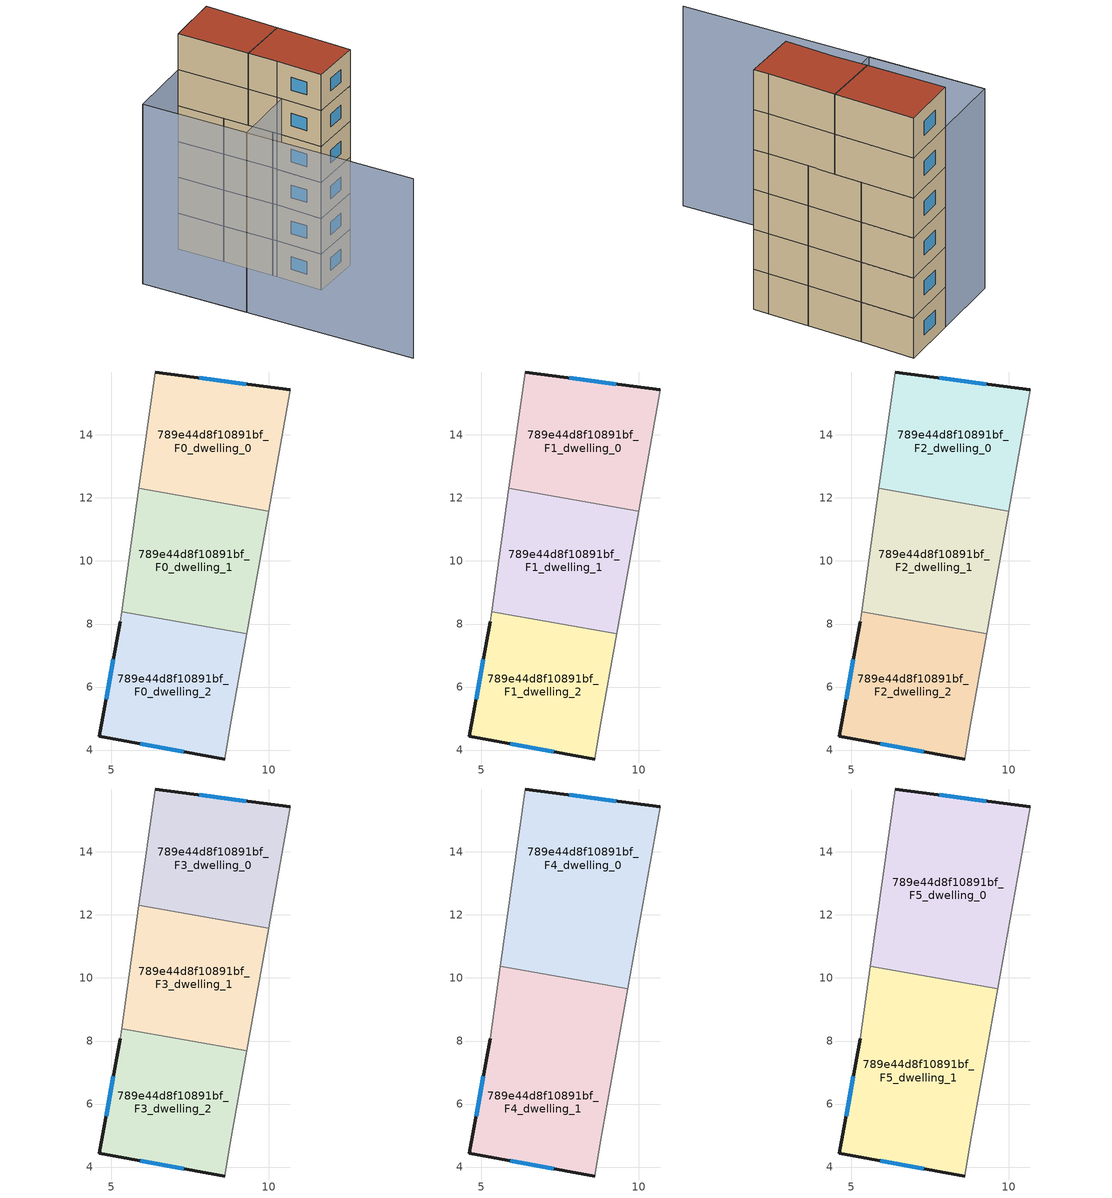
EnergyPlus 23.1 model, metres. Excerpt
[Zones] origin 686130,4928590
789e44d8f10891bf_F0_dwelling_0
 floor ground (EU_floor_Construction): 10.68,15.43 9.99,11.58 5.87,12.31 6.39,16 z0
 wall outside (EU_wall_Construction): 10.68,15.43 6.39,16 z0:3
 wall adiabatic (EU_wall_Construction): 9.99,11.58 10.68,15.43 / 6.39,16 5.87,12.31 z0:3
 wall to 789e44d8f10891bf_F0_dwelling_1 (EU_wall_Construction): 5.87,12.31 9.99,11.58 z0:3
 window (EU_Window_Construction): 9.28,15.61 7.78,15.81 z0.98:2.02
789e44d8f10891bf_F0_dwelling_1
 floor ground (EU_floor_Construction): 9.99,11.58 9.3,7.69 5.32,8.4 5.87,12.31 z0
 wall adiabatic (EU_wall_Construction): 9.3,7.69 9.99,11.58 / 5.87,12.31 5.32,8.4 z0:3
 wall to 789e44d8f10891bf_F0_dwelling_2 (EU_wall_Construction): 5.32,8.4 9.3,7.69 z0:3
789e44d8f10891bf_F0_dwelling_2
 floor ground (EU_floor_Construction): 9.3,7.69 8.78,4.78 8.6,3.72 4.62,4.44 5.28,8.07 5.32,8.4 z0
 wall outside (EU_wall_Construction): 5.28,8.07 4.62,4.44 8.6,3.72 z0:3
 wall adiabatic (EU_wall_Construction): 5.32,8.4 5.28,8.07 / 8.6,3.72 8.78,4.78 9.3,7.69 z0:3
 window (EU_Window_Construction): 5.06,6.89 4.83,5.62 / 5.91,4.2 7.3,3.95 z0.98:2.02
789e44d8f10891bf_F1_dwelling_0
 floor to 789e44d8f10891bf_F0_dwelling_0 (EU_floor_Construction): 10.68,15.43 9.99,11.58 5.87,12.31 6.39,16 z3
 wall outside (EU_wall_Construction): 10.68,15.43 6.39,16 z3:6
 wall adiabatic (EU_wall_Construction): 9.99,11.58 10.68,15.43 / 6.39,16 5.87,12.31 z3:6
 wall to 789e44d8f10891bf_F1_dwelling_1 (EU_wall_Construction): 5.87,12.31 9.99,11.58 z3:6
 window (EU_Window_Construction): 9.28,15.61 7.78,15.81 z3.98:5.02
789e44d8f10891bf_F1_dwelling_1
 floor to 789e44d8f10891bf_F0_dwelling_1 (EU_floor_Construction): 9.99,11.58 9.3,7.69 5.32,8.4 5.87,12.31 z3
 wall adiabatic (EU_wall_Construction): 9.3,7.69 9.99,11.58 / 5.87,12.31 5.32,8.4 z3:6
 wall to 789e44d8f10891bf_F1_dwelling_2 (EU_wall_Construction): 5.32,8.4 9.3,7.69 z3:6
789e44d8f10891bf_F1_dwelling_2
 floor to 789e44d8f10891bf_F0_dwelling_2 (EU_floor_Construction): 9.3,7.69 8.78,4.78 8.6,3.72 4.62,4.44 5.28,8.07 5.32,8.4 z3
 wall outside (EU_wall_Construction): 5.28,8.07 4.62,4.44 8.6,3.72 z3:6
 wall adiabatic (EU_wall_Construction): 5.32,8.4 5.28,8.07 / 8.6,3.72 8.78,4.78 9.3,7.69 z3:6
 window (EU_Window_Construction): 5.06,6.89 4.83,5.62 / 5.91,4.2 7.3,3.95 z3.98:5.02
789e44d8f10891bf_F2_dwelling_0
 floor to 789e44d8f10891bf_F1_dwelling_0 (EU_floor_Construction): 10.68,15.43 9.99,11.58 5.87,12.31 6.39,16 z6
 wall outside (EU_wall_Construction): 10.68,15.43 6.39,16 z6:9
 wall adiabatic (EU_wall_Construction): 9.99,11.58 10.68,15.43 / 6.39,16 5.87,12.31 z6:9
 wall to 789e44d8f10891bf_F2_dwelling_1 (EU_wall_Construction): 5.87,12.31 9.99,11.58 z6:9
 window (EU_Window_Construction): 9.28,15.61 7.78,15.81 z6.98:8.02
789e44d8f10891bf_F2_dwelling_1
 floor to 789e44d8f10891bf_F1_dwelling_1 (EU_floor_Construction): 9.99,11.58 9.3,7.69 5.32,8.4 5.87,12.31 z6
 wall adiabatic (EU_wall_Construction): 9.3,7.69 9.99,11.58 / 5.87,12.31 5.32,8.4 z6:9
 wall to 789e44d8f10891bf_F2_dwelling_2 (EU_wall_Construction): 5.32,8.4 9.3,7.69 z6:9
789e44d8f10891bf_F2_dwelling_2
 floor to 789e44d8f10891bf_F1_dwelling_2 (EU_floor_Construction): 9.3,7.69 8.78,4.78 8.6,3.72 4.62,4.44 5.28,8.07 5.32,8.4 z6
 wall outside (EU_wall_Construction): 5.28,8.07 4.62,4.44 8.6,3.72 z6:9
 wall adiabatic (EU_wall_Construction): 5.32,8.4 5.28,8.07 / 8.6,3.72 8.78,4.78 9.3,7.69 z6:9
 window (EU_Window_Construction): 5.06,6.89 4.83,5.62 / 5.91,4.2 7.3,3.95 z6.98:8.02
789e44d8f10891bf_F3_dwelling_0
 floor to 789e44d8f10891bf_F2_dwelling_0 (EU_floor_Construction): 10.68,15.43 9.99,11.58 5.87,12.31 6.39,16 z9
 wall outside (EU_wall_Construction): 10.68,15.43 6.39,16 z9:12
 wall adiabatic (EU_wall_Construction): 9.99,11.58 10.68,15.43 / 6.39,16 5.87,12.31 z9:12
 wall to 789e44d8f10891bf_F3_dwelling_1 (EU_wall_Construction): 5.87,12.31 9.99,11.58 z9:12
 window (EU_Window_Construction): 9.28,15.61 7.78,15.81 z9.98:11.02
789e44d8f10891bf_F3_dwelling_1
 floor to 789e44d8f10891bf_F2_dwelling_1 (EU_floor_Construction): 9.99,11.58 9.3,7.69 5.32,8.4 5.87,12.31 z9
 wall adiabatic (EU_wall_Construction): 9.3,7.69 9.99,11.58 / 5.87,12.31 5.32,8.4 z9:12
 wall to 789e44d8f10891bf_F3_dwelling_2 (EU_wall_Construction): 5.32,8.4 9.3,7.69 z9:12
789e44d8f10891bf_F3_dwelling_2
 floor to 789e44d8f10891bf_F2_dwelling_2 (EU_floor_Construction): 9.3,7.69 8.78,4.78 8.6,3.72 4.62,4.44 5.28,8.07 5.32,8.4 z9
 wall outside (EU_wall_Construction): 5.28,8.07 4.62,4.44 8.6,3.72 z9:12
 wall adiabatic (EU_wall_Construction): 5.32,8.4 5.28,8.07 / 8.6,3.72 8.78,4.78 9.3,7.69 z9:12
 window (EU_Window_Construction): 5.06,6.89 4.83,5.62 / 5.91,4.2 7.3,3.95 z9.98:11.02
789e44d8f10891bf_F4_dwelling_0
 floor to 789e44d8f10891bf_F3_dwelling_0 (EU_floor_Construction): 10.68,15.43 9.99,11.58 5.87,12.31 6.39,16 z12
 floor to 789e44d8f10891bf_F3_dwelling_1 (EU_floor_Construction): 9.99,11.58 9.65,9.65 5.6,10.37 5.87,12.31 z12
 wall outside (EU_wall_Construction): 10.68,15.43 6.39,16 z12:15
 wall adiabatic (EU_wall_Construction): 9.65,9.65 10.68,15.43 / 6.39,16 5.6,10.37 z12:15
 wall to 789e44d8f10891bf_F4_dwelling_1 (EU_wall_Construction): 5.6,10.37 9.65,9.65 z12:15
 window (EU_Window_Construction): 9.28,15.61 7.78,15.81 z12.98:14.02
789e44d8f10891bf_F4_dwelling_1
 floor to 789e44d8f10891bf_F3_dwelling_1 (EU_floor_Construction): 9.65,9.65 9.3,7.69 5.32,8.4 5.6,10.37 z12
 floor to 789e44d8f10891bf_F3_dwelling_2 (EU_floor_Construction): 9.3,7.69 8.78,4.78 8.6,3.72 4.62,4.44 5.28,8.07 5.32,8.4 z12
 wall outside (EU_wall_Construction): 5.28,8.07 4.62,4.44 8.6,3.72 z12:15
 wall adiabatic (EU_wall_Construction): 8.6,3.72 8.78,4.78 9.65,9.65 / 5.6,10.37 5.28,8.07 z12:15
 window (EU_Window_Construction): 5.91,4.2 7.3,3.95 / 5.06,6.89 4.83,5.62 z12.98:14.02
789e44d8f10891bf_F5_dwelling_0
 floor to 789e44d8f10891bf_F4_dwelling_0 (EU_floor_Construction): 10.68,15.43 9.65,9.65 5.6,10.37 6.39,16 z15
 wall outside (EU_wall_Construction): 10.68,15.43 6.39,16 z15:18
 wall adiabatic (EU_wall_Construction): 9.65,9.65 10.68,15.43 / 6.39,16 5.6,10.37 z15:18
 wall to 789e44d8f10891bf_F5_dwelling_1 (EU_wall_Construction): 5.6,10.37 9.65,9.65 z15:18
 window (EU_Window_Construction): 9.28,15.61 7.78,15.81 z15.98:17.02
 roof outside (EU_roof_Construction): 9.65,9.65 10.68,15.43 6.39,16 5.6,10.37 z18
789e44d8f10891bf_F5_dwelling_1
 floor to 789e44d8f10891bf_F4_dwelling_1 (EU_floor_Construction): 9.65,9.65 8.78,4.78 8.6,3.72 4.62,4.44 5.28,8.07 5.6,10.37 z15
 wall outside (EU_wall_Construction): 5.28,8.07 4.62,4.44 8.6,3.72 z15:18
 wall adiabatic (EU_wall_Construction): 8.6,3.72 8.78,4.78 9.65,9.65 / 5.6,10.37 5.28,8.07 z15:18
 window (EU_Window_Construction): 5.91,4.2 7.3,3.95 / 5.06,6.89 4.83,5.62 z15.98:17.02
 roof outside (EU_roof_Construction): 8.6,3.72 8.78,4.78 9.65,9.65 5.6,10.37 5.28,8.07 4.62,4.44 z18
shading: 1.05,16.71 -1.84,-4.94 / -0.06,8.39 1.05,16.71 / 1.05,16.71 6.39,16 / 6.39,16 5.28,7.67 / 5.28,7.67 -0.06,8.39 z0:15
[Building]
EU S2 Campaign: North Axis=0; Terrain=City; Solar Distribution=FullExterior
[Site:Location]
Bologna: Latitude=44.5; Longitude=11.25; Time Zone=1; Elevation=37
[SizingPeriod:WeatherFileDays]
AnnualSizingPeriod: Begin Month=1; Begin Day of Month=1; End Month=12; End Day of Month=31; Day of Week for Start Day=Monday; Use Weather File Daylight Saving Period=No; Use Weather File Rain and Snow Indicators=No
[MATERIAL]
EU_InternalMass_Material: Roughness=MediumRough; Thickness=0.1; Conductivity=1; Density=1800; Specific Heat=900; Thermal Absorptance=0.9; Solar Absorptance=0.7; Visible Absorptance=0.7
[MATERIAL:NOMASS] Roughness=MediumRough; Thermal Absorptance=0.9; Solar Absorptance=0.7; Visible Absorptance=0.7
Name | Thermal Resistance
EU_wall_NoMass | 0.905828
EU_roof_NoMass | 0.37593
EU_floor_NoMass | 0.67114
[WINDOWMATERIAL:SIMPLEGLAZINGSYSTEM]
EU_Window_SimpleGlazing: UFactor=4.52486; Solar Heat Gain Coefficient=0.85; Visible Transmittance=0.85
[CONSTRUCTION]
EU_wall_Construction: EU_wall_NoMass
EU_roof_Construction: EU_roof_NoMass
EU_floor_Construction: EU_floor_NoMass
EU_InternalMass_Construction: EU_InternalMass_Material
EU_Window_Construction: EU_Window_SimpleGlazing
[ZONE] Type=1; Multiplier=1; Ceiling Height=autocalculate; Floor Area=autocalculate; Part of Total Floor Area=Yes
Name | Volume
789e44d8f10891bf_F0_dwelling_0 | 48.7024
789e44d8f10891bf_F1_dwelling_0; 789e44d8f10891bf_F2_dwelling_0; 789e44d8f10891bf_F3_dwelling_0 | 48.7017
789e44d8f10891bf_F4_dwelling_0 | 73.043
789e44d8f10891bf_F5_dwelling_0 | 73.0547
789e44d8f10891bf_F0_dwelling_1; 789e44d8f10891bf_F1_dwelling_1; 789e44d8f10891bf_F2_dwelling_1; 789e44d8f10891bf_F3_dwelling_1 | 48.6951
789e44d8f10891bf_F4_dwelling_1 | 73.0598
789e44d8f10891bf_F5_dwelling_1 | 73.0613
789e44d8f10891bf_F0_dwelling_2 | 48.7068
789e44d8f10891bf_F1_dwelling_2; 789e44d8f10891bf_F2_dwelling_2; 789e44d8f10891bf_F3_dwelling_2 | 48.7061
[INTERNALMASS] Construction=EU_InternalMass_Construction
Name | Zone or ZoneList | Surface Area
789e44d8f10891bf_F0_dwelling_0_EU_InternalMass | 789e44d8f10891bf_F0_dwelling_0 | 16.2341
789e44d8f10891bf_F0_dwelling_1_EU_InternalMass | 789e44d8f10891bf_F0_dwelling_1 | 16.2315
789e44d8f10891bf_F0_dwelling_2_EU_InternalMass | 789e44d8f10891bf_F0_dwelling_2 | 16.2355
789e44d8f10891bf_F1_dwelling_0_EU_InternalMass | 789e44d8f10891bf_F1_dwelling_0 | 16.2341
789e44d8f10891bf_F1_dwelling_1_EU_InternalMass | 789e44d8f10891bf_F1_dwelling_1 | 16.2315
789e44d8f10891bf_F1_dwelling_2_EU_InternalMass | 789e44d8f10891bf_F1_dwelling_2 | 16.2355
789e44d8f10891bf_F2_dwelling_0_EU_InternalMass | 789e44d8f10891bf_F2_dwelling_0 | 16.2341
789e44d8f10891bf_F2_dwelling_1_EU_InternalMass | 789e44d8f10891bf_F2_dwelling_1 | 16.2315
789e44d8f10891bf_F2_dwelling_2_EU_InternalMass | 789e44d8f10891bf_F2_dwelling_2 | 16.2355
789e44d8f10891bf_F3_dwelling_0_EU_InternalMass | 789e44d8f10891bf_F3_dwelling_0 | 16.2341
789e44d8f10891bf_F3_dwelling_1_EU_InternalMass | 789e44d8f10891bf_F3_dwelling_1 | 16.2315
789e44d8f10891bf_F3_dwelling_2_EU_InternalMass | 789e44d8f10891bf_F3_dwelling_2 | 16.2355
789e44d8f10891bf_F4_dwelling_0_EU_InternalMass | 789e44d8f10891bf_F4_dwelling_0 | 24.3521
789e44d8f10891bf_F4_dwelling_1_EU_InternalMass | 789e44d8f10891bf_F4_dwelling_1 | 24.3532
789e44d8f10891bf_F5_dwelling_0_EU_InternalMass | 789e44d8f10891bf_F5_dwelling_0 | 24.3521
789e44d8f10891bf_F5_dwelling_1_EU_InternalMass | 789e44d8f10891bf_F5_dwelling_1 | 24.3532
[OTHEREQUIPMENT] Fuel Type=Electricity; Design Level Calculation Method=Watts/Area; Power per Zone Floor Area=1; Fraction Latent=0; Fraction Radiant=0; Fraction Lost=0; Carbon Dioxide Generation Rate=0; EndUse Subcategory=EU_Step8_InternalGains
Name | Zone or ZoneList or Space or SpaceList | Schedule
EU_Step8_InternalGain_789e44d8f10891bf_F0_dwelling_0_f000 | 789e44d8f10891bf_F0_dwelling_0 | EU_Step8_GainSchedule_789e44d8f10891bf_F0_dwelling_0_f000
EU_Step8_InternalGain_789e44d8f10891bf_F0_dwelling_1_f000 | 789e44d8f10891bf_F0_dwelling_1 | EU_Step8_GainSchedule_789e44d8f10891bf_F0_dwelling_1_f000
EU_Step8_InternalGain_789e44d8f10891bf_F0_dwelling_2_f000 | 789e44d8f10891bf_F0_dwelling_2 | EU_Step8_GainSchedule_789e44d8f10891bf_F0_dwelling_2_f000
EU_Step8_InternalGain_789e44d8f10891bf_F1_dwelling_0_f000 | 789e44d8f10891bf_F1_dwelling_0 | EU_Step8_GainSchedule_789e44d8f10891bf_F1_dwelling_0_f000
EU_Step8_InternalGain_789e44d8f10891bf_F1_dwelling_1_f000 | 789e44d8f10891bf_F1_dwelling_1 | EU_Step8_GainSchedule_789e44d8f10891bf_F1_dwelling_1_f000
EU_Step8_InternalGain_789e44d8f10891bf_F1_dwelling_2_f000 | 789e44d8f10891bf_F1_dwelling_2 | EU_Step8_GainSchedule_789e44d8f10891bf_F1_dwelling_2_f000
EU_Step8_InternalGain_789e44d8f10891bf_F2_dwelling_0_f000 | 789e44d8f10891bf_F2_dwelling_0 | EU_Step8_GainSchedule_789e44d8f10891bf_F2_dwelling_0_f000
EU_Step8_InternalGain_789e44d8f10891bf_F2_dwelling_1_f000 | 789e44d8f10891bf_F2_dwelling_1 | EU_Step8_GainSchedule_789e44d8f10891bf_F2_dwelling_1_f000
EU_Step8_InternalGain_789e44d8f10891bf_F2_dwelling_2_f000 | 789e44d8f10891bf_F2_dwelling_2 | EU_Step8_GainSchedule_789e44d8f10891bf_F2_dwelling_2_f000
EU_Step8_InternalGain_789e44d8f10891bf_F3_dwelling_0_f000 | 789e44d8f10891bf_F3_dwelling_0 | EU_Step8_GainSchedule_789e44d8f10891bf_F3_dwelling_0_f000
EU_Step8_InternalGain_789e44d8f10891bf_F3_dwelling_1_f000 | 789e44d8f10891bf_F3_dwelling_1 | EU_Step8_GainSchedule_789e44d8f10891bf_F3_dwelling_1_f000
EU_Step8_InternalGain_789e44d8f10891bf_F3_dwelling_2_f000 | 789e44d8f10891bf_F3_dwelling_2 | EU_Step8_GainSchedule_789e44d8f10891bf_F3_dwelling_2_f000
EU_Step8_InternalGain_789e44d8f10891bf_F4_dwelling_0_f000 | 789e44d8f10891bf_F4_dwelling_0 | EU_Step8_GainSchedule_789e44d8f10891bf_F4_dwelling_0_f000
EU_Step8_InternalGain_789e44d8f10891bf_F4_dwelling_1_f000 | 789e44d8f10891bf_F4_dwelling_1 | EU_Step8_GainSchedule_789e44d8f10891bf_F4_dwelling_1_f000
EU_Step8_InternalGain_789e44d8f10891bf_F5_dwelling_0_f000 | 789e44d8f10891bf_F5_dwelling_0 | EU_Step8_GainSchedule_789e44d8f10891bf_F5_dwelling_0_f000
EU_Step8_InternalGain_789e44d8f10891bf_F5_dwelling_1_f000 | 789e44d8f10891bf_F5_dwelling_1 | EU_Step8_GainSchedule_789e44d8f10891bf_F5_dwelling_1_f000
[ZONEVENTILATION:DESIGNFLOWRATE] Schedule=EU_AlwaysOn; Design Flow Rate Calculation Method=AirChanges/Hour; Air Changes per Hour=0.73129; Ventilation Type=Natural; Fan Pressure Rise=0; Fan Total Efficiency=1; Constant Term Coefficient=1; Temperature Term Coefficient=0; Velocity Term Coefficient=0; Velocity Squared Term Coefficient=0; Minimum Indoor Temperature=-100; Maximum Indoor Temperature=100; Delta Temperature=-100; Minimum Outdoor Temperature=-100; Maximum Outdoor Temperature=100; Maximum Wind Speed=40
Name | Zone or ZoneList or Space or SpaceList
EU_ConstantAir_789e44d8f10891bf_F0_dwelling_0 | 789e44d8f10891bf_F0_dwelling_0
EU_ConstantAir_789e44d8f10891bf_F0_dwelling_1 | 789e44d8f10891bf_F0_dwelling_1
EU_ConstantAir_789e44d8f10891bf_F0_dwelling_2 | 789e44d8f10891bf_F0_dwelling_2
EU_ConstantAir_789e44d8f10891bf_F1_dwelling_0 | 789e44d8f10891bf_F1_dwelling_0
EU_ConstantAir_789e44d8f10891bf_F1_dwelling_1 | 789e44d8f10891bf_F1_dwelling_1
EU_ConstantAir_789e44d8f10891bf_F1_dwelling_2 | 789e44d8f10891bf_F1_dwelling_2
EU_ConstantAir_789e44d8f10891bf_F2_dwelling_0 | 789e44d8f10891bf_F2_dwelling_0
EU_ConstantAir_789e44d8f10891bf_F2_dwelling_1 | 789e44d8f10891bf_F2_dwelling_1
EU_ConstantAir_789e44d8f10891bf_F2_dwelling_2 | 789e44d8f10891bf_F2_dwelling_2
EU_ConstantAir_789e44d8f10891bf_F3_dwelling_0 | 789e44d8f10891bf_F3_dwelling_0
EU_ConstantAir_789e44d8f10891bf_F3_dwelling_1 | 789e44d8f10891bf_F3_dwelling_1
EU_ConstantAir_789e44d8f10891bf_F3_dwelling_2 | 789e44d8f10891bf_F3_dwelling_2
EU_ConstantAir_789e44d8f10891bf_F4_dwelling_0 | 789e44d8f10891bf_F4_dwelling_0
EU_ConstantAir_789e44d8f10891bf_F4_dwelling_1 | 789e44d8f10891bf_F4_dwelling_1
EU_ConstantAir_789e44d8f10891bf_F5_dwelling_0 | 789e44d8f10891bf_F5_dwelling_0
EU_ConstantAir_789e44d8f10891bf_F5_dwelling_1 | 789e44d8f10891bf_F5_dwelling_1
[HVACTEMPLATE:THERMOSTAT] Constant Heating Setpoint=20; Constant Cooling Setpoint=50
EU_HeatOnly_789e44d8f10891bf_F0_dwelling_0; EU_HeatOnly_789e44d8f10891bf_F0_dwelling_1; EU_HeatOnly_789e44d8f10891bf_F0_dwelling_2; EU_HeatOnly_789e44d8f10891bf_F1_dwelling_0; EU_HeatOnly_789e44d8f10891bf_F1_dwelling_1; EU_HeatOnly_789e44d8f10891bf_F1_dwelling_2; EU_HeatOnly_789e44d8f10891bf_F2_dwelling_0; EU_HeatOnly_789e44d8f10891bf_F2_dwelling_1; EU_HeatOnly_789e44d8f10891bf_F2_dwelling_2; EU_HeatOnly_789e44d8f10891bf_F3_dwelling_0; EU_HeatOnly_789e44d8f10891bf_F3_dwelling_1; EU_HeatOnly_789e44d8f10891bf_F3_dwelling_2; EU_HeatOnly_789e44d8f10891bf_F4_dwelling_0; EU_HeatOnly_789e44d8f10891bf_F4_dwelling_1; EU_HeatOnly_789e44d8f10891bf_F5_dwelling_0; EU_HeatOnly_789e44d8f10891bf_F5_dwelling_1
[HVACTEMPLATE:ZONE:IDEALLOADSAIRSYSTEM] System Availability Schedule=EU_AlwaysOn; Maximum Heating Supply Air Temperature=50; Minimum Cooling Supply Air Temperature=13; Maximum Heating Supply Air Humidity Ratio=0.0156; Minimum Cooling Supply Air Humidity Ratio=0.0077; Heating Limit=NoLimit; Cooling Limit=NoLimit; Heating Availability Schedule=EU_AlwaysOn; Cooling Availability Schedule=EU_CoolingOff; Dehumidification Control Type=ConstantSensibleHeatRatio; Cooling Sensible Heat Ratio=0.7; Dehumidification Setpoint=60; Humidification Control Type=None; Humidification Setpoint=30; Outdoor Air Method=None; Outdoor Air Flow Rate per Person=0.00944; Outdoor Air Flow Rate per Zone Floor Area=0; Outdoor Air Flow Rate per Zone=0; Demand Controlled Ventilation Type=None; Outdoor Air Economizer Type=NoEconomizer; Heat Recovery Type=None; Sensible Heat Recovery Effectiveness=0.7; Latent Heat Recovery Effectiveness=0.65
Name | Template Thermostat
789e44d8f10891bf_F0_dwelling_0 | EU_HeatOnly_789e44d8f10891bf_F0_dwelling_0
789e44d8f10891bf_F0_dwelling_1 | EU_HeatOnly_789e44d8f10891bf_F0_dwelling_1
789e44d8f10891bf_F0_dwelling_2 | EU_HeatOnly_789e44d8f10891bf_F0_dwelling_2
789e44d8f10891bf_F1_dwelling_0 | EU_HeatOnly_789e44d8f10891bf_F1_dwelling_0
789e44d8f10891bf_F1_dwelling_1 | EU_HeatOnly_789e44d8f10891bf_F1_dwelling_1
789e44d8f10891bf_F1_dwelling_2 | EU_HeatOnly_789e44d8f10891bf_F1_dwelling_2
789e44d8f10891bf_F2_dwelling_0 | EU_HeatOnly_789e44d8f10891bf_F2_dwelling_0
789e44d8f10891bf_F2_dwelling_1 | EU_HeatOnly_789e44d8f10891bf_F2_dwelling_1
789e44d8f10891bf_F2_dwelling_2 | EU_HeatOnly_789e44d8f10891bf_F2_dwelling_2
789e44d8f10891bf_F3_dwelling_0 | EU_HeatOnly_789e44d8f10891bf_F3_dwelling_0
789e44d8f10891bf_F3_dwelling_1 | EU_HeatOnly_789e44d8f10891bf_F3_dwelling_1
789e44d8f10891bf_F3_dwelling_2 | EU_HeatOnly_789e44d8f10891bf_F3_dwelling_2
789e44d8f10891bf_F4_dwelling_0 | EU_HeatOnly_789e44d8f10891bf_F4_dwelling_0
789e44d8f10891bf_F4_dwelling_1 | EU_HeatOnly_789e44d8f10891bf_F4_dwelling_1
789e44d8f10891bf_F5_dwelling_0 | EU_HeatOnly_789e44d8f10891bf_F5_dwelling_0
789e44d8f10891bf_F5_dwelling_1 | EU_HeatOnly_789e44d8f10891bf_F5_dwelling_1
[SIZING:ZONE] Zone Cooling Design Supply Air Temperature Input Method=SupplyAirTemperature; Zone Cooling Design Supply Air Temperature=13; Zone Heating Design Supply Air Temperature Input Method=SupplyAirTemperature; Zone Heating Design Supply Air Temperature=50; Zone Cooling Design Supply Air Humidity Ratio=0.008; Zone Heating Design Supply Air Humidity Ratio=0.008; Cooling Design Air Flow Method=DesignDay; Cooling Design Air Flow Rate=0; Cooling Minimum Air Flow per Zone Floor Area=0.000762; Cooling Minimum Air Flow=0; Cooling Minimum Air Flow Fraction=0.2; Heating Design Air Flow Method=DesignDay; Heating Design Air Flow Rate=0; Heating Maximum Air Flow per Zone Floor Area=0.002032; Heating Maximum Air Flow=0.141576; Heating Maximum Air Flow Fraction=0.3; Account for Dedicated Outdoor Air System=No; Dedicated Outdoor Air System Control Strategy=NeutralSupplyAir; Dedicated Outdoor Air Low Setpoint Temperature for Design=autosize; Dedicated Outdoor Air High Setpoint Temperature for Design=autosize; Zone Load Sizing Method=Sensible Load Only No Latent Load; Zone Latent Cooling Design Supply Air Humidity Ratio Input Method=HumidityRatioDifference; Zone Cooling Design Supply Air Humidity Ratio Difference=0.005; Zone Latent Heating Design Supply Air Humidity Ratio Input Method=HumidityRatioDifference; Zone Humidification Design Supply Air Humidity Ratio Difference=0.005
789e44d8f10891bf_F0_dwelling_0; 789e44d8f10891bf_F0_dwelling_1; 789e44d8f10891bf_F0_dwelling_2; 789e44d8f10891bf_F1_dwelling_0; 789e44d8f10891bf_F1_dwelling_1; 789e44d8f10891bf_F1_dwelling_2; 789e44d8f10891bf_F2_dwelling_0; 789e44d8f10891bf_F2_dwelling_1; 789e44d8f10891bf_F2_dwelling_2; 789e44d8f10891bf_F3_dwelling_0; 789e44d8f10891bf_F3_dwelling_1; 789e44d8f10891bf_F3_dwelling_2; 789e44d8f10891bf_F4_dwelling_0; 789e44d8f10891bf_F4_dwelling_1; 789e44d8f10891bf_F5_dwelling_0; 789e44d8f10891bf_F5_dwelling_1
[SCHEDULE:CONSTANT]
Name | Hourly Value
EU_AlwaysOn | 1
EU_CoolingOff | 0
[SCHEDULE:FILE] Column Number=1; Rows to Skip at Top=0; Number of Hours of Data=8760; Column Separator=Comma; Interpolate to Timestep=No; Minutes per Item=60; Adjust Schedule for Daylight Savings=Yes
Name | File
EU_Step8_GainSchedule_789e44d8f10891bf_F0_dwelling_0_f000 | ../../schedules/789e44d8f10891bf/789e44d8f10891bf_F0_dwelling_0_f000_gain.csv
EU_Step8_GainSchedule_789e44d8f10891bf_F0_dwelling_1_f000 | ../../schedules/789e44d8f10891bf/789e44d8f10891bf_F0_dwelling_1_f000_gain.csv
EU_Step8_GainSchedule_789e44d8f10891bf_F0_dwelling_2_f000 | ../../schedules/789e44d8f10891bf/789e44d8f10891bf_F0_dwelling_2_f000_gain.csv
EU_Step8_GainSchedule_789e44d8f10891bf_F1_dwelling_0_f000 | ../../schedules/789e44d8f10891bf/789e44d8f10891bf_F1_dwelling_0_f000_gain.csv
EU_Step8_GainSchedule_789e44d8f10891bf_F1_dwelling_1_f000 | ../../schedules/789e44d8f10891bf/789e44d8f10891bf_F1_dwelling_1_f000_gain.csv
EU_Step8_GainSchedule_789e44d8f10891bf_F1_dwelling_2_f000 | ../../schedules/789e44d8f10891bf/789e44d8f10891bf_F1_dwelling_2_f000_gain.csv
EU_Step8_GainSchedule_789e44d8f10891bf_F2_dwelling_0_f000 | ../../schedules/789e44d8f10891bf/789e44d8f10891bf_F2_dwelling_0_f000_gain.csv
EU_Step8_GainSchedule_789e44d8f10891bf_F2_dwelling_1_f000 | ../../schedules/789e44d8f10891bf/789e44d8f10891bf_F2_dwelling_1_f000_gain.csv
EU_Step8_GainSchedule_789e44d8f10891bf_F2_dwelling_2_f000 | ../../schedules/789e44d8f10891bf/789e44d8f10891bf_F2_dwelling_2_f000_gain.csv
EU_Step8_GainSchedule_789e44d8f10891bf_F3_dwelling_0_f000 | ../../schedules/789e44d8f10891bf/789e44d8f10891bf_F3_dwelling_0_f000_gain.csv
EU_Step8_GainSchedule_789e44d8f10891bf_F3_dwelling_1_f000 | ../../schedules/789e44d8f10891bf/789e44d8f10891bf_F3_dwelling_1_f000_gain.csv
EU_Step8_GainSchedule_789e44d8f10891bf_F3_dwelling_2_f000 | ../../schedules/789e44d8f10891bf/789e44d8f10891bf_F3_dwelling_2_f000_gain.csv
EU_Step8_GainSchedule_789e44d8f10891bf_F4_dwelling_0_f000 | ../../schedules/789e44d8f10891bf/789e44d8f10891bf_F4_dwelling_0_f000_gain.csv
EU_Step8_GainSchedule_789e44d8f10891bf_F4_dwelling_1_f000 | ../../schedules/789e44d8f10891bf/789e44d8f10891bf_F4_dwelling_1_f000_gain.csv
EU_Step8_GainSchedule_789e44d8f10891bf_F5_dwelling_0_f000 | ../../schedules/789e44d8f10891bf/789e44d8f10891bf_F5_dwelling_0_f000_gain.csv
EU_Step8_GainSchedule_789e44d8f10891bf_F5_dwelling_1_f000 | ../../schedules/789e44d8f10891bf/789e44d8f10891bf_F5_dwelling_1_f000_gain.csv
